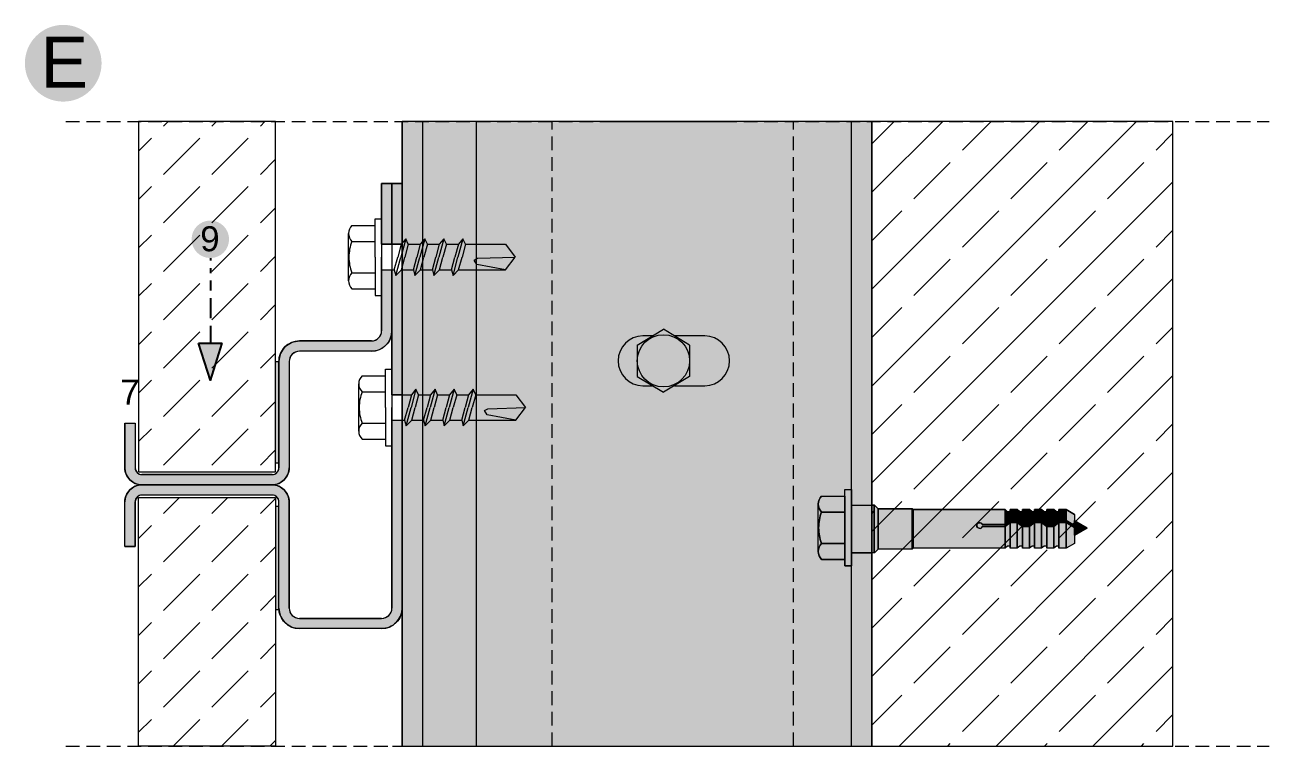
# Model space of a CAD drawing. Extents: x -106823 to -42801, y 48734 to 74234.
# Drawn here: x -47649 to -45832, y 68603 to 69656 of the extents above; entities that cross this region are included whole.
import ezdxf

# ---------------------------------------------------------------- set-up
doc = ezdxf.new("R2010")
doc.units = 0
doc.header["$MEASUREMENT"] = 0
doc.linetypes.add('Hidden Line', pattern=[30, 20, -10])
for name, color, linetype, lineweight, true_color in [('2D - Ogólne_Pen_No__2', 7, 'Continuous', 15, 0x7f7f7f), ('2D - Ogólne_Pen_No__5', 7, 'Continuous', 25, 0x40a5ff), ('2D - Ogólne_Pen_No__82', 7, 'Continuous', 20, 0xaaaaaa), ('2D Drafting - General_Pen_No__102', 7, 'Continuous', 13, 0xcccccc), ('2D Drafting - General_Pen_No__141', 7, 'Continuous', 0, 0xe8e8e8), ('2D Drafting - General_Pen_No__2', 7, 'Continuous', 15, 0x7f7f7f), ('2D Drafting - General_Pen_No__5', 7, 'Continuous', 25, 0x40a5ff), ('2D Drafting - General_Pen_No__81', 7, 'Continuous', 20, 0x6a6a6a)]:
    doc.layers.add(name, color=color, linetype=linetype, lineweight=lineweight, true_color=true_color)
for name, color, linetype, lineweight in [('2D Drafting - General_Pen_No__1', 7, 'Continuous', 13), ('2D Drafting - General_Pen_No__121', 255, 'Continuous', 0), ('Opisy - Tekst_Pen_No__121', 255, 'Continuous', 0)]:
    doc.layers.add(name, color=color, linetype=linetype, lineweight=lineweight)
doc.styles.add('GENERATED_STYLE_4', font='arial.ttf')
pattern_1 = [(45, (0, 0), (-70.71068, 70.71068), [75, -25]), (45, (7e-15, 70.71), (-70.71068, 70.71068), [75, -25])]

msp = doc.modelspace()

# ---------------------------------------------------------------- hatches: boundary and pattern name
at = {"layer": '2D - Ogólne_Pen_No__5', "linetype": 'Continuous'}
for points in [[(-47649.29, 69600.34, 1), (-47537.28, 69600.34, 1)], [(-47405.81, 69343.32, 1), (-47351.05, 69343.32, 1)]]:
    msp.add_hatch(color=256, dxfattribs=at).paths.add_polyline_path(points, flags=0)
at = {"layer": '2D Drafting - General_Pen_No__102', "linetype": 'Continuous'}
for points in [[(-47128.26, 69336.01), (-47128.26, 69424.86), (-47113.26, 69424.86), (-47113.26, 69336.01)], [(-47113.26, 69336.01), (-47113.26, 69424.86), (-47098.26, 69424.86), (-47098.26, 69337.85), (-47099.74, 69336.01)], [(-47113.26, 69336.01), (-47113.26, 69424.86), (-47098.26, 69424.86), (-47098.26, 69337.85), (-47099.74, 69336.01)], [(-47478.26, 68984.86, -0.4142136), (-47503.26, 69009.86), (-47503.26, 69074.86), (-47488.26, 69074.86), (-47488.26, 69066.82), (-47488.26, 69016.4), (-47488.26, 69009.86, 0.4142136), (-47478.26, 68999.86), (-47288.26, 68999.86, 0.4142136), (-47278.26, 69009.86), (-47278.26, 69164.86, -0.4142136), (-47248.26, 69194.86), (-47143.26, 69194.86, 0.4142136), (-47128.26, 69209.86), (-47128.26, 69261.45), (-47128.26, 69298.73), (-47113.26, 69298.73), (-47113.26, 69209.86, -0.4142136), (-47143.26, 69179.86), (-47248.26, 69179.86, 0.4142136), (-47263.26, 69164.86), (-47263.26, 69009.86, -0.4142136), (-47288.26, 68984.86)], [(-47098.26, 69116.38), (-47113.26, 69116.38), (-47113.26, 69153.66), (-47113.26, 69298.73), (-47109.72, 69298.73), (-47107.53, 69290.53), (-47099.33, 69298.73), (-47098.26, 69298.73)], [(-47478.26, 68984.86), (-47288.26, 68984.86, -0.4142136), (-47263.26, 68959.86), (-47263.26, 68804.86, 0.4142136), (-47248.26, 68789.86), (-47128.26, 68789.86, 0.4142136), (-47113.26, 68804.86), (-47113.26, 69079.1), (-47098.26, 69079.1), (-47098.26, 68804.86, -0.4142136), (-47128.26, 68774.86), (-47248.26, 68774.86, -0.4142136), (-47278.26, 68804.86), (-47278.26, 68959.86, 0.4142136), (-47288.26, 68969.86), (-47478.26, 68969.86, 0.4142136), (-47488.26, 68959.86), (-47488.26, 68953.32), (-47488.26, 68902.91), (-47488.26, 68894.86), (-47503.26, 68894.86), (-47503.26, 68959.86, -0.4142136)]]:
    msp.add_hatch(color=256, dxfattribs=at).paths.add_polyline_path(points, flags=0)
at = {"layer": '2D Drafting - General_Pen_No__121', "linetype": 'Continuous'}
for points in [[(-46451.53, 68945.17), (-46485.7, 68945.17, -0.4195601), (-46485.7, 68968.47), (-46451.53, 68968.47)], [(-46451.53, 68945.17), (-46485.7, 68945.17, -0.4195601), (-46485.7, 68968.47), (-46451.53, 68968.47)], [(-46442.21, 68922.25), (-46442.21, 68866.34), (-46451.53, 68866.34), (-46451.53, 68922.25), (-46451.53, 68978.17), (-46442.21, 68978.17)], [(-46442.21, 68922.25), (-46442.21, 68866.34), (-46451.53, 68866.34), (-46451.53, 68922.25), (-46451.53, 68978.17), (-46442.21, 68978.17)], [(-46489.97, 68922.25, 0.092424), (-46485.7, 68899.34, 0.201281), (-46490.59, 68887.69), (-46490.59, 68956.82, 0.201281), (-46485.7, 68945.17, 0.092424)], [(-46489.97, 68922.25, 0.092424), (-46485.7, 68899.34, 0.201281), (-46490.59, 68887.69), (-46490.59, 68956.82, 0.201281), (-46485.7, 68945.17, 0.092424)], [(-46412.21, 68885.58), (-46442.21, 68885.58), (-46442.21, 68922.25), (-46442.21, 68955.25), (-46412.21, 68955.25), (-46412.21, 68918.38)], [(-46442.21, 68885.58), (-46442.21, 68922.25), (-46442.21, 68955.25), (-46412.21, 68955.25), (-46412.21, 68919.33), (-46412.21, 68885.58)], [(-46412.21, 68885.58), (-46442.21, 68885.58), (-46442.21, 68922.25), (-46442.21, 68955.25), (-46412.21, 68955.25), (-46412.21, 68918.38)], [(-46442.21, 68885.58), (-46442.21, 68922.25), (-46442.21, 68955.25), (-46412.21, 68955.25), (-46412.21, 68919.33), (-46412.21, 68885.58)], [(-46412.21, 68885.67), (-46412.21, 68918.38), (-46412.21, 68955.25), (-46408.69, 68955.25), (-46408.69, 68885.67)], [(-46412.21, 68885.67), (-46412.21, 68918.38), (-46412.21, 68942.73), (-46408.69, 68947.1), (-46408.69, 68885.67)], [(-46408.69, 68885.67), (-46408.69, 68955.25), (-46408.52, 68955.25), (-46403.11, 68949.84), (-46403.11, 68891.09), (-46408.52, 68885.67)], [(-46408.69, 68885.67), (-46408.69, 68955.25), (-46408.52, 68955.25), (-46403.11, 68949.84), (-46403.11, 68891.09), (-46408.52, 68885.67)], [(-46403.11, 68890.99), (-46403.11, 68949.84), (-46353.36, 68949.84), (-46353.36, 68890.99)], [(-46403.11, 68890.99), (-46403.11, 68949.84), (-46353.36, 68949.84), (-46353.36, 68890.99)], [(-46353.36, 68890.99), (-46353.36, 68949.84), (-46352.12, 68948.59), (-46352.12, 68892.24)], [(-46353.36, 68890.99), (-46353.36, 68949.84), (-46352.12, 68948.59), (-46352.12, 68892.24)], [(-46352.12, 68892.24), (-46352.12, 68948.59), (-46217.7, 68948.59), (-46217.7, 68926.93), (-46251.01, 68926.93, 5.4750432), (-46251.01, 68923.97), (-46217.7, 68923.97), (-46217.7, 68892.24)], [(-46352.12, 68892.24), (-46352.12, 68948.59), (-46217.7, 68948.59), (-46217.7, 68926.93), (-46251.01, 68926.93, 5.4750432), (-46251.01, 68923.97), (-46217.7, 68923.97), (-46217.7, 68892.24)], [(-46210.26, 68945.63), (-46210.26, 68932.68), (-46217.7, 68926.93), (-46217.7, 68948.59), (-46213.96, 68945.63)], [(-46210.26, 68945.63), (-46210.26, 68932.68), (-46217.7, 68926.93), (-46217.7, 68948.59), (-46213.96, 68945.63)], [(-46199.9, 68948.59), (-46199.9, 68932.68), (-46210.26, 68932.68), (-46210.26, 68948.59)], [(-46199.9, 68948.59), (-46199.9, 68932.68), (-46210.26, 68932.68), (-46210.26, 68948.59)], [(-46192.46, 68945.63), (-46192.46, 68926.93), (-46199.9, 68932.68), (-46199.9, 68948.59), (-46196.16, 68945.63)], [(-46192.46, 68945.63), (-46192.46, 68926.93), (-46199.9, 68932.68), (-46199.9, 68948.59), (-46196.16, 68945.63)], [(-46182.11, 68948.59), (-46182.11, 68926.93), (-46192.46, 68926.93), (-46192.46, 68948.59)], [(-46182.11, 68948.59), (-46182.11, 68926.93), (-46192.46, 68926.93), (-46192.46, 68948.59)], [(-46182.11, 68926.93), (-46182.11, 68948.59), (-46178.36, 68945.63), (-46174.66, 68945.63), (-46174.66, 68932.68)], [(-46182.11, 68926.93), (-46182.11, 68948.59), (-46178.36, 68945.63), (-46174.66, 68945.63), (-46174.66, 68932.68)], [(-46164.31, 68948.59), (-46164.31, 68932.68), (-46174.66, 68932.68), (-46174.66, 68948.59)], [(-46164.31, 68948.59), (-46164.31, 68932.68), (-46174.66, 68932.68), (-46174.66, 68948.59)], [(-46156.87, 68945.63), (-46156.87, 68926.93), (-46164.31, 68932.68), (-46164.31, 68948.59), (-46160.57, 68945.63)], [(-46156.87, 68945.63), (-46156.87, 68926.93), (-46164.31, 68932.68), (-46164.31, 68948.59), (-46160.57, 68945.63)], [(-46146.51, 68948.59), (-46146.51, 68926.93), (-46156.87, 68926.93), (-46156.87, 68948.59)], [(-46146.51, 68948.59), (-46146.51, 68926.93), (-46156.87, 68926.93), (-46156.87, 68948.59)], [(-46139.07, 68945.63), (-46139.07, 68932.68), (-46146.51, 68926.93), (-46146.51, 68948.59), (-46142.77, 68945.63)], [(-46139.07, 68945.63), (-46139.07, 68932.68), (-46146.51, 68926.93), (-46146.51, 68948.59), (-46142.77, 68945.63)], [(-46139.07, 68932.68), (-46139.07, 68948.59), (-46128.72, 68948.59), (-46128.72, 68932.68)], [(-46139.07, 68932.68), (-46139.07, 68948.59), (-46128.72, 68948.59), (-46128.72, 68932.68)], [(-46116.33, 68925.53), (-46128.72, 68932.68), (-46128.72, 68948.59), (-46116.33, 68941.44)], [(-46116.33, 68925.53), (-46128.72, 68932.68), (-46128.72, 68948.59), (-46116.33, 68941.44)], [(-46451.53, 68899.34), (-46485.7, 68899.34, -0.092424), (-46489.97, 68922.25, -0.092424), (-46485.7, 68945.17), (-46451.53, 68945.17), (-46451.53, 68922.25)], [(-46451.53, 68899.34), (-46485.7, 68899.34, -0.092424), (-46489.97, 68922.25, -0.092424), (-46485.7, 68945.17), (-46451.53, 68945.17), (-46451.53, 68922.25)], [(-46217.7, 68923.97), (-46251.01, 68923.97, -5.4750432), (-46251.01, 68926.93), (-46217.7, 68926.93)], [(-46217.7, 68923.97), (-46251.01, 68923.97, -5.4750432), (-46251.01, 68926.93), (-46217.7, 68926.93)], [(-46217.7, 68926.93), (-46210.26, 68932.68), (-46210.26, 68929.72), (-46217.7, 68923.97)], [(-46217.7, 68926.93), (-46210.26, 68932.68), (-46210.26, 68929.72), (-46217.7, 68923.97)], [(-46210.26, 68895.19), (-46213.96, 68895.19), (-46217.7, 68892.24), (-46217.7, 68923.97), (-46210.26, 68929.72)], [(-46210.26, 68895.19), (-46213.96, 68895.19), (-46217.7, 68892.24), (-46217.7, 68923.97), (-46210.26, 68929.72)], [(-46210.26, 68932.68), (-46199.9, 68932.68), (-46199.9, 68929.72), (-46210.26, 68929.72)], [(-46210.26, 68932.68), (-46199.9, 68932.68), (-46199.9, 68929.72), (-46210.26, 68929.72)], [(-46210.26, 68892.24), (-46210.26, 68929.72), (-46199.9, 68929.72), (-46199.9, 68892.24)], [(-46210.26, 68892.24), (-46210.26, 68929.72), (-46199.9, 68929.72), (-46199.9, 68892.24)], [(-46192.46, 68923.97), (-46199.9, 68929.72), (-46199.9, 68932.68), (-46192.46, 68926.93)], [(-46192.46, 68923.97), (-46199.9, 68929.72), (-46199.9, 68932.68), (-46192.46, 68926.93)], [(-46192.46, 68895.19), (-46196.16, 68895.19), (-46199.9, 68892.24), (-46199.9, 68929.72), (-46192.46, 68923.97)], [(-46192.46, 68895.19), (-46196.16, 68895.19), (-46199.9, 68892.24), (-46199.9, 68929.72), (-46192.46, 68923.97)], [(-46174.66, 68929.72), (-46182.11, 68923.97), (-46182.11, 68926.93), (-46174.66, 68932.68)], [(-46174.66, 68929.72), (-46182.11, 68923.97), (-46182.11, 68926.93), (-46174.66, 68932.68)], [(-46174.66, 68895.19), (-46178.36, 68895.19), (-46182.11, 68892.24), (-46182.11, 68923.97), (-46174.66, 68929.72)], [(-46174.66, 68895.19), (-46178.36, 68895.19), (-46182.11, 68892.24), (-46182.11, 68923.97), (-46174.66, 68929.72)], [(-46164.31, 68929.72), (-46174.66, 68929.72), (-46174.66, 68932.68), (-46164.31, 68932.68)], [(-46164.31, 68929.72), (-46174.66, 68929.72), (-46174.66, 68932.68), (-46164.31, 68932.68)], [(-46164.31, 68892.24), (-46174.66, 68892.24), (-46174.66, 68929.72), (-46164.31, 68929.72)], [(-46164.31, 68892.24), (-46174.66, 68892.24), (-46174.66, 68929.72), (-46164.31, 68929.72)], [(-46156.87, 68923.97), (-46164.31, 68929.72), (-46164.31, 68932.68), (-46156.87, 68926.93)], [(-46156.87, 68923.97), (-46164.31, 68929.72), (-46164.31, 68932.68), (-46156.87, 68926.93)], [(-46156.87, 68895.19), (-46160.57, 68895.19), (-46164.31, 68892.24), (-46164.31, 68929.72), (-46156.87, 68923.97)], [(-46156.87, 68895.19), (-46160.57, 68895.19), (-46164.31, 68892.24), (-46164.31, 68929.72), (-46156.87, 68923.97)], [(-46146.51, 68926.93), (-46139.07, 68932.68), (-46139.07, 68929.72), (-46146.51, 68923.97)], [(-46146.51, 68926.93), (-46139.07, 68932.68), (-46139.07, 68929.72), (-46146.51, 68923.97)], [(-46139.07, 68895.19), (-46142.77, 68895.19), (-46146.51, 68892.24), (-46146.51, 68923.97), (-46139.07, 68929.72)], [(-46139.07, 68895.19), (-46142.77, 68895.19), (-46146.51, 68892.24), (-46146.51, 68923.97), (-46139.07, 68929.72)], [(-46139.07, 68932.68), (-46128.72, 68932.68), (-46128.72, 68929.72), (-46139.07, 68929.72)], [(-46139.07, 68932.68), (-46128.72, 68932.68), (-46128.72, 68929.72), (-46139.07, 68929.72)], [(-46139.07, 68892.24), (-46139.07, 68929.72), (-46128.72, 68929.72), (-46128.72, 68892.24)], [(-46139.07, 68892.24), (-46139.07, 68929.72), (-46128.72, 68929.72), (-46128.72, 68892.24)], [(-46116.33, 68922.57), (-46128.72, 68929.72), (-46128.72, 68932.68), (-46116.33, 68925.53)], [(-46116.33, 68922.57), (-46128.72, 68929.72), (-46128.72, 68932.68), (-46116.33, 68925.53)], [(-46116.33, 68899.38), (-46128.72, 68892.24), (-46128.72, 68929.72), (-46116.33, 68922.57)], [(-46116.33, 68899.38), (-46128.72, 68892.24), (-46128.72, 68929.72), (-46116.33, 68922.57)], [(-46097.61, 68922.16), (-46116.33, 68911.34), (-46116.33, 68932.97)], [(-46097.61, 68922.16), (-46116.33, 68911.34), (-46116.33, 68932.97)], [(-46192.46, 68926.93), (-46182.11, 68926.93), (-46182.11, 68923.97), (-46192.46, 68923.97)], [(-46192.46, 68926.93), (-46182.11, 68926.93), (-46182.11, 68923.97), (-46192.46, 68923.97)], [(-46192.46, 68892.24), (-46192.46, 68923.97), (-46182.11, 68923.97), (-46182.11, 68892.24)], [(-46192.46, 68892.24), (-46192.46, 68923.97), (-46182.11, 68923.97), (-46182.11, 68892.24)], [(-46156.87, 68926.93), (-46146.51, 68926.93), (-46146.51, 68923.97), (-46156.87, 68923.97)], [(-46156.87, 68926.93), (-46146.51, 68926.93), (-46146.51, 68923.97), (-46156.87, 68923.97)], [(-46146.51, 68892.24), (-46156.87, 68892.24), (-46156.87, 68923.97), (-46146.51, 68923.97)], [(-46146.51, 68892.24), (-46156.87, 68892.24), (-46156.87, 68923.97), (-46146.51, 68923.97)], [(-46451.53, 68876.04), (-46485.7, 68876.04, -0.4195601), (-46485.7, 68899.34), (-46451.53, 68899.34)], [(-46451.53, 68876.04), (-46485.7, 68876.04, -0.4195601), (-46485.7, 68899.34), (-46451.53, 68899.34)]]:
    msp.add_hatch(color=256, dxfattribs=at).paths.add_polyline_path(points, flags=0)
at = {"layer": '2D Drafting - General_Pen_No__141', "linetype": 'Continuous'}
msp.add_hatch(color=256, dxfattribs=at).paths.add_polyline_path([(-47098.26, 68603.38), (-46412.21, 68603.38), (-46412.21, 69515.29), (-47098.26, 69515.29)], flags=0)
at = {"layer": '2D Drafting - General_Pen_No__5', "linetype": 'Continuous'}
msp.add_hatch(color=256, dxfattribs=at).paths.add_polyline_path([(-47361.15, 69191.44), (-47395.71, 69191.44), (-47378.43, 69137.34)], flags=0)
at = {"layer": '2D Drafting - General_Pen_No__81', "linetype": 'Continuous'}
h = msp.add_hatch(dxfattribs=at)
h.set_pattern_fill('Beton', color=256, style=0, pattern_type=2)
h.set_pattern_definition(pattern_1)
h.paths.add_polyline_path([(-47483.26, 69003.59), (-47283.26, 69003.59), (-47283.26, 69515.29), (-47483.26, 69515.29)], flags=0)
h = msp.add_hatch(dxfattribs=at)
h.set_pattern_fill('Solid___Dashed', color=256, style=0, pattern_type=2)
h.set_pattern_definition([(45, (0, 0), (-70.71068, 70.71068), []), (45, (-35.36, 35.36), (-70.71068, 70.71068), [75, -25])])
h.paths.add_polyline_path([(-46412.21, 69515.29), (-46412.21, 68603.38), (-45972.46, 68603.38), (-45972.46, 69180.09), (-45972.46, 69515.29)], flags=0)
for points in [[(-47283.17, 69164.86), (-47278.26, 69164.86), (-47278.26, 69016.4), (-47283.17, 69016.4)], [(-47283.17, 68802.69), (-47278.26, 68802.69), (-47278.26, 68953.32), (-47283.17, 68953.32)]]:
    msp.add_hatch(color=256, dxfattribs=at).paths.add_polyline_path(points, flags=0)
h = msp.add_hatch(dxfattribs=at)
h.set_pattern_fill('Beton', color=256, style=0, pattern_type=2)
h.set_pattern_definition(pattern_1)
h.paths.add_polyline_path([(-47483.26, 68966.13), (-47283.26, 68966.13), (-47283.26, 68603.38), (-47483.26, 68603.38)], flags=0)

# ---------------------------------------------------------------- linework, layer by layer
at = {"layer": '2D - Ogólne_Pen_No__2', "linetype": 'Continuous'}
for p, q in [((-46408.52, 68955.25), (-46412.21, 68955.25)), ((-46408.52, 68955.25), (-46412.21, 68955.25)), ((-46403.11, 68949.84), (-46408.52, 68955.25)), ((-46403.11, 68949.84), (-46408.52, 68955.25)), ((-46353.36, 68949.84), (-46403.11, 68949.84)), ((-46403.11, 68949.84), (-46403.11, 68890.99)), ((-46353.36, 68949.84), (-46403.11, 68949.84)), ((-46403.11, 68949.84), (-46403.11, 68890.99)), ((-46352.12, 68948.59), (-46353.36, 68949.84)), ((-46353.36, 68949.84), (-46353.36, 68890.99)), ((-46352.12, 68948.59), (-46353.36, 68949.84)), ((-46353.36, 68949.84), (-46353.36, 68890.99)), ((-46217.7, 68948.59), (-46352.12, 68948.59)), ((-46352.12, 68892.24), (-46352.12, 68948.59)), ((-46217.7, 68948.59), (-46352.12, 68948.59)), ((-46352.12, 68892.24), (-46352.12, 68948.59)), ((-46213.96, 68945.63), (-46217.7, 68948.59)), ((-46217.7, 68948.59), (-46217.7, 68892.24)), ((-46213.96, 68945.63), (-46217.7, 68948.59)), ((-46217.7, 68948.59), (-46217.7, 68892.24)), ((-46210.26, 68945.63), (-46213.96, 68945.63)), ((-46210.26, 68945.63), (-46213.96, 68945.63)), ((-46210.26, 68948.59), (-46210.26, 68945.63)), ((-46199.9, 68948.59), (-46210.26, 68948.59)), ((-46210.26, 68948.59), (-46210.26, 68892.24)), ((-46210.26, 68948.59), (-46210.26, 68945.63)), ((-46199.9, 68948.59), (-46210.26, 68948.59)), ((-46210.26, 68948.59), (-46210.26, 68892.24)), ((-46196.16, 68945.63), (-46199.9, 68948.59)), ((-46199.9, 68948.59), (-46199.9, 68892.24)), ((-46196.16, 68945.63), (-46199.9, 68948.59)), ((-46199.9, 68948.59), (-46199.9, 68892.24)), ((-46192.46, 68945.63), (-46196.16, 68945.63)), ((-46192.46, 68945.63), (-46196.16, 68945.63)), ((-46192.46, 68948.59), (-46192.46, 68945.63)), ((-46182.11, 68948.59), (-46192.46, 68948.59)), ((-46192.46, 68948.59), (-46192.46, 68892.24)), ((-46192.46, 68948.59), (-46192.46, 68945.63)), ((-46182.11, 68948.59), (-46192.46, 68948.59)), ((-46192.46, 68948.59), (-46192.46, 68892.24)), ((-46178.36, 68945.63), (-46182.11, 68948.59)), ((-46182.11, 68948.59), (-46182.11, 68892.24)), ((-46178.36, 68945.63), (-46182.11, 68948.59)), ((-46182.11, 68948.59), (-46182.11, 68892.24)), ((-46174.66, 68945.63), (-46178.36, 68945.63)), ((-46174.66, 68945.63), (-46178.36, 68945.63)), ((-46174.66, 68948.59), (-46174.66, 68945.63)), ((-46164.31, 68948.59), (-46174.66, 68948.59)), ((-46174.66, 68948.59), (-46174.66, 68892.24)), ((-46174.66, 68948.59), (-46174.66, 68945.63)), ((-46164.31, 68948.59), (-46174.66, 68948.59)), ((-46174.66, 68948.59), (-46174.66, 68892.24)), ((-46160.57, 68945.63), (-46164.31, 68948.59)), ((-46164.31, 68948.59), (-46164.31, 68892.24)), ((-46160.57, 68945.63), (-46164.31, 68948.59)), ((-46164.31, 68948.59), (-46164.31, 68892.24)), ((-46156.87, 68945.63), (-46160.57, 68945.63)), ((-46156.87, 68945.63), (-46160.57, 68945.63)), ((-46156.87, 68948.59), (-46156.87, 68945.63)), ((-46146.51, 68948.59), (-46156.87, 68948.59)), ((-46156.87, 68948.59), (-46156.87, 68892.24)), ((-46156.87, 68948.59), (-46156.87, 68945.63)), ((-46146.51, 68948.59), (-46156.87, 68948.59)), ((-46156.87, 68948.59), (-46156.87, 68892.24)), ((-46142.77, 68945.63), (-46146.51, 68948.59)), ((-46146.51, 68948.59), (-46146.51, 68892.24)), ((-46142.77, 68945.63), (-46146.51, 68948.59)), ((-46146.51, 68948.59), (-46146.51, 68892.24)), ((-46139.07, 68945.63), (-46142.77, 68945.63)), ((-46139.07, 68945.63), (-46142.77, 68945.63)), ((-46139.07, 68948.59), (-46139.07, 68892.24)), ((-46128.72, 68948.59), (-46139.07, 68948.59)), ((-46139.07, 68948.59), (-46139.07, 68892.24)), ((-46128.72, 68948.59), (-46139.07, 68948.59)), ((-46116.33, 68941.44), (-46128.72, 68948.59)), ((-46128.72, 68948.59), (-46128.72, 68892.24)), ((-46116.33, 68941.44), (-46128.72, 68948.59)), ((-46128.72, 68948.59), (-46128.72, 68892.24)), ((-46210.26, 68932.68), (-46217.7, 68926.93)), ((-46210.26, 68932.68), (-46217.7, 68926.93)), ((-46210.26, 68929.72), (-46217.7, 68923.97)), ((-46210.26, 68929.72), (-46217.7, 68923.97)), ((-46199.9, 68932.68), (-46210.26, 68932.68)), ((-46199.9, 68932.68), (-46210.26, 68932.68)), ((-46199.9, 68929.72), (-46210.26, 68929.72)), ((-46199.9, 68929.72), (-46210.26, 68929.72)), ((-46192.46, 68926.93), (-46199.9, 68932.68)), ((-46192.46, 68926.93), (-46199.9, 68932.68)), ((-46192.46, 68923.97), (-46199.9, 68929.72)), ((-46192.46, 68923.97), (-46199.9, 68929.72)), ((-46174.66, 68932.68), (-46182.11, 68926.93)), ((-46174.66, 68932.68), (-46182.11, 68926.93)), ((-46174.66, 68929.72), (-46182.11, 68923.97)), ((-46174.66, 68929.72), (-46182.11, 68923.97)), ((-46164.31, 68932.68), (-46174.66, 68932.68)), ((-46164.31, 68932.68), (-46174.66, 68932.68)), ((-46164.31, 68929.72), (-46174.66, 68929.72)), ((-46164.31, 68929.72), (-46174.66, 68929.72)), ((-46156.87, 68926.93), (-46164.31, 68932.68)), ((-46156.87, 68926.93), (-46164.31, 68932.68)), ((-46156.87, 68923.97), (-46164.31, 68929.72)), ((-46156.87, 68923.97), (-46164.31, 68929.72)), ((-46139.07, 68932.68), (-46146.51, 68926.93)), ((-46139.07, 68932.68), (-46146.51, 68926.93)), ((-46139.07, 68929.72), (-46146.51, 68923.97)), ((-46139.07, 68929.72), (-46146.51, 68923.97)), ((-46128.72, 68932.68), (-46139.07, 68932.68)), ((-46128.72, 68932.68), (-46139.07, 68932.68)), ((-46128.72, 68929.72), (-46139.07, 68929.72)), ((-46128.72, 68929.72), (-46139.07, 68929.72)), ((-46116.33, 68925.53), (-46128.72, 68932.68)), ((-46116.33, 68925.53), (-46128.72, 68932.68)), ((-46116.33, 68922.57), (-46128.72, 68929.72)), ((-46116.33, 68922.57), (-46128.72, 68929.72)), ((-46116.33, 68941.44), (-46116.33, 68899.38)), ((-46116.33, 68941.44), (-46116.33, 68899.38)), ((-46116.33, 68932.97), (-46097.61, 68922.16)), ((-46116.33, 68932.97), (-46097.61, 68922.16)), ((-46412.21, 68885.67), (-46412.21, 68919.43)), ((-46412.21, 68885.67), (-46412.21, 68919.43)), ((-46217.7, 68926.93), (-46251.01, 68926.93)), ((-46217.7, 68926.93), (-46251.01, 68926.93)), ((-46217.7, 68923.97), (-46251.01, 68923.97)), ((-46217.7, 68923.97), (-46251.01, 68923.97)), ((-46182.11, 68926.93), (-46192.46, 68926.93)), ((-46182.11, 68926.93), (-46192.46, 68926.93)), ((-46182.11, 68923.97), (-46192.46, 68923.97)), ((-46182.11, 68923.97), (-46192.46, 68923.97)), ((-46146.51, 68926.93), (-46156.87, 68926.93)), ((-46146.51, 68926.93), (-46156.87, 68926.93)), ((-46146.51, 68923.97), (-46156.87, 68923.97)), ((-46146.51, 68923.97), (-46156.87, 68923.97)), ((-46116.33, 68911.34), (-46097.61, 68922.16)), ((-46116.33, 68911.34), (-46097.61, 68922.16)), ((-46403.11, 68891.09), (-46408.52, 68885.67)), ((-46403.11, 68891.09), (-46408.52, 68885.67)), ((-46403.11, 68890.99), (-46408.52, 68885.58)), ((-46403.11, 68890.99), (-46408.52, 68885.58)), ((-46353.36, 68890.99), (-46403.11, 68890.99)), ((-46353.36, 68890.99), (-46403.11, 68890.99)), ((-46352.12, 68892.24), (-46353.36, 68890.99)), ((-46352.12, 68892.24), (-46353.36, 68890.99)), ((-46217.7, 68892.24), (-46352.12, 68892.24)), ((-46217.7, 68892.24), (-46352.12, 68892.24)), ((-46213.96, 68895.19), (-46217.7, 68892.24)), ((-46213.96, 68895.19), (-46217.7, 68892.24)), ((-46210.26, 68895.19), (-46213.96, 68895.19)), ((-46210.26, 68895.19), (-46213.96, 68895.19)), ((-46210.26, 68892.24), (-46210.26, 68895.19)), ((-46210.26, 68892.24), (-46210.26, 68895.19)), ((-46199.9, 68892.24), (-46210.26, 68892.24)), ((-46199.9, 68892.24), (-46210.26, 68892.24)), ((-46196.16, 68895.19), (-46199.9, 68892.24)), ((-46196.16, 68895.19), (-46199.9, 68892.24)), ((-46192.46, 68895.19), (-46196.16, 68895.19)), ((-46192.46, 68895.19), (-46196.16, 68895.19)), ((-46192.46, 68892.24), (-46192.46, 68895.19)), ((-46192.46, 68892.24), (-46192.46, 68895.19)), ((-46182.11, 68892.24), (-46192.46, 68892.24)), ((-46182.11, 68892.24), (-46192.46, 68892.24)), ((-46178.36, 68895.19), (-46182.11, 68892.24)), ((-46178.36, 68895.19), (-46182.11, 68892.24)), ((-46174.66, 68895.19), (-46178.36, 68895.19)), ((-46174.66, 68895.19), (-46178.36, 68895.19)), ((-46174.66, 68892.24), (-46174.66, 68895.19)), ((-46174.66, 68892.24), (-46174.66, 68895.19)), ((-46164.31, 68892.24), (-46174.66, 68892.24)), ((-46164.31, 68892.24), (-46174.66, 68892.24)), ((-46160.57, 68895.19), (-46164.31, 68892.24)), ((-46160.57, 68895.19), (-46164.31, 68892.24)), ((-46156.87, 68895.19), (-46160.57, 68895.19)), ((-46156.87, 68895.19), (-46160.57, 68895.19)), ((-46156.87, 68892.24), (-46156.87, 68895.19)), ((-46156.87, 68892.24), (-46156.87, 68895.19)), ((-46146.51, 68892.24), (-46156.87, 68892.24)), ((-46146.51, 68892.24), (-46156.87, 68892.24)), ((-46142.77, 68895.19), (-46146.51, 68892.24)), ((-46142.77, 68895.19), (-46146.51, 68892.24)), ((-46139.07, 68895.19), (-46142.77, 68895.19)), ((-46139.07, 68895.19), (-46142.77, 68895.19)), ((-46128.72, 68892.24), (-46139.07, 68892.24)), ((-46128.72, 68892.24), (-46139.07, 68892.24)), ((-46116.33, 68899.38), (-46128.72, 68892.24)), ((-46116.33, 68899.38), (-46128.72, 68892.24)), ((-46408.52, 68885.67), (-46412.21, 68885.67)), ((-46408.52, 68885.67), (-46412.21, 68885.67)), ((-46408.52, 68885.58), (-46412.21, 68885.58)), ((-46408.52, 68885.58), (-46412.21, 68885.58))]:
    msp.add_line(p, q, dxfattribs=at)
at = {"layer": '2D - Ogólne_Pen_No__5', "linetype": 'Continuous'}
for p, q in [((-47378.43, 69315.94), (-47378.43, 69312.28)), ((-47378.43, 69301.3), (-47378.43, 69293.98)), ((-47378.43, 69283), (-47378.43, 69268.36)), ((-47378.43, 69257.38), (-47378.43, 69228.1)), ((-47378.43, 69217.13), (-47378.43, 69191.44)), ((-47395.71, 69191.44), (-47361.15, 69191.44)), ((-47378.43, 69137.34), (-47395.71, 69191.44)), ((-47378.43, 69137.34), (-47361.15, 69191.44))]:
    msp.add_line(p, q, dxfattribs=at)
at = {"layer": '2D - Ogólne_Pen_No__82', "linetype": 'Continuous'}
msp.add_arc((-46254.92, 68925.45), 4.18, 20.70161, 339.29839, dxfattribs=at)
msp.add_arc((-46254.92, 68925.45), 4.18, 20.70161, 339.29839, dxfattribs=at)
at = {"layer": '2D Drafting - General_Pen_No__1', "linetype": 'Continuous', "flags": 128}
msp.add_lwpolyline([(-47361.15, 69191.44), (-47395.71, 69191.44), (-47378.43, 69137.34)], close=True, dxfattribs=at)
at = {"layer": '2D Drafting - General_Pen_No__2', "linetype": 'Hidden Line'}
for p, q in [((-47589.41, 69515.29), (-45832.07, 69515.29)), ((-46879.2, 68603.38), (-46879.2, 69515.29)), ((-46526.48, 68603.38), (-46526.48, 69515.29)), ((-47589.41, 68603.38), (-45832.07, 68603.38))]:
    msp.add_line(p, q, dxfattribs=at)
at = {"layer": '2D Drafting - General_Pen_No__2', "linetype": 'Continuous'}
for p, q in [((-47098.26, 68603.38), (-47098.26, 69515.29)), ((-47068.26, 68603.38), (-47068.26, 69515.29)), ((-46989.93, 68603.38), (-46989.93, 69515.29)), ((-46795.24, 69515.29), (-46612.21, 69515.29)), ((-46442.21, 68603.38), (-46442.21, 69515.29)), ((-46412.21, 68603.38), (-46412.21, 69515.29)), ((-45972.46, 68603.38), (-45972.46, 69515.29)), ((-47128.26, 69424.86), (-47128.26, 69209.86)), ((-47113.26, 69424.86), (-47128.26, 69424.86)), ((-47113.26, 69424.86), (-47113.26, 68804.86)), ((-47098.26, 69424.86), (-47113.26, 69424.86)), ((-47113.26, 69424.86), (-47113.26, 69209.86)), ((-47098.26, 69424.86), (-47098.26, 68804.86)), ((-47171.75, 69363.57), (-47137.58, 69363.57)), ((-47137.58, 69317.36), (-47137.58, 69373.28)), ((-47137.58, 69373.28), (-47128.26, 69373.28)), ((-47128.26, 69373.28), (-47128.26, 69317.36)), ((-47176.64, 69282.8), (-47176.64, 69351.92)), ((-47171.75, 69340.27), (-47137.58, 69340.27)), ((-47128.26, 69336), (-47099.74, 69336)), ((-47099.74, 69336), (-47104.73, 69317.36)), ((-47093.14, 69344.2), (-47100.34, 69317.36)), ((-47093.14, 69344.2), (-47099.74, 69336)), ((-47089.34, 69336), (-47094.33, 69317.36)), ((-47089.34, 69336), (-47093.14, 69344.2)), ((-47089.34, 69336), (-47071.89, 69336)), ((-47071.89, 69336), (-47076.89, 69317.36)), ((-47065.3, 69344.2), (-47072.49, 69317.36)), ((-47065.3, 69344.2), (-47071.89, 69336)), ((-47061.5, 69336), (-47066.49, 69317.36)), ((-47061.5, 69336), (-47065.3, 69344.2)), ((-47061.5, 69336), (-47044.05, 69336)), ((-47044.05, 69336), (-47049.05, 69317.36)), ((-47037.46, 69344.2), (-47044.65, 69317.36)), ((-47037.46, 69344.2), (-47044.05, 69336)), ((-47033.66, 69336), (-47038.65, 69317.36)), ((-47033.66, 69336), (-47037.46, 69344.2)), ((-47033.66, 69336), (-47016.21, 69336)), ((-47016.21, 69336), (-47021.21, 69317.36)), ((-47009.62, 69344.2), (-47016.81, 69317.36)), ((-47009.62, 69344.2), (-47016.21, 69336)), ((-47005.82, 69336), (-47010.81, 69317.36)), ((-47005.82, 69336), (-47009.62, 69344.2)), ((-47005.82, 69336), (-46947.3, 69336)), ((-46947.3, 69336), (-46933.32, 69317.36)), ((-47137.58, 69317.36), (-47137.58, 69261.44)), ((-47128.26, 69261.44), (-47128.26, 69317.36)), ((-47109.72, 69298.72), (-47104.73, 69317.36)), ((-47107.53, 69290.52), (-47100.34, 69317.36)), ((-47099.33, 69298.72), (-47094.33, 69317.36)), ((-47081.88, 69298.72), (-47076.89, 69317.36)), ((-47079.69, 69290.52), (-47072.49, 69317.36)), ((-47071.49, 69298.72), (-47066.49, 69317.36)), ((-47054.04, 69298.72), (-47049.05, 69317.36)), ((-47051.85, 69290.52), (-47044.65, 69317.36)), ((-47043.65, 69298.72), (-47038.65, 69317.36)), ((-47026.2, 69298.72), (-47021.21, 69317.36)), ((-47024, 69290.52), (-47016.81, 69317.36)), ((-47015.8, 69298.72), (-47010.81, 69317.36)), ((-46993.12, 69312.93), (-46988.27, 69315.63)), ((-46989.35, 69306.73), (-46993.12, 69312.93)), ((-46988.27, 69315.63), (-46933.32, 69317.36)), ((-46947.3, 69298.72), (-46933.32, 69317.36)), ((-47171.75, 69294.45), (-47137.58, 69294.45)), ((-47128.26, 69298.72), (-47109.72, 69298.72)), ((-47109.72, 69298.72), (-47107.53, 69290.52)), ((-47107.53, 69290.52), (-47099.33, 69298.72)), ((-47099.33, 69298.72), (-47081.88, 69298.72)), ((-47081.88, 69298.72), (-47079.69, 69290.52)), ((-47079.69, 69290.52), (-47071.49, 69298.72)), ((-47071.49, 69298.72), (-47054.04, 69298.72)), ((-47054.04, 69298.72), (-47051.85, 69290.52)), ((-47051.85, 69290.52), (-47043.65, 69298.72)), ((-47043.65, 69298.72), (-47026.2, 69298.72)), ((-47026.2, 69298.72), (-47024, 69290.52)), ((-47024, 69290.52), (-47015.8, 69298.72)), ((-47015.8, 69298.72), (-46947.3, 69298.72)), ((-46947.3, 69298.72), (-46989.35, 69306.73)), ((-47171.75, 69271.15), (-47137.58, 69271.15)), ((-47137.58, 69261.44), (-47128.26, 69261.44)), ((-46754.86, 69188.9), (-46716.69, 69211.9)), ((-46732.8, 69202.2), (-46746.55, 69202.2)), ((-46678.53, 69188.9), (-46716.69, 69211.9)), ((-46656.38, 69202.2), (-46700.58, 69202.2)), ((-47143.26, 69194.86), (-47248.26, 69194.86)), ((-46754.86, 69188.9), (-46754.86, 69142.9)), ((-46678.53, 69188.9), (-46678.53, 69142.9)), ((-47278.26, 69164.86), (-47278.26, 69009.86)), ((-47263.26, 69164.86), (-47263.26, 69009.86)), ((-47143.26, 69179.86), (-47248.26, 69179.86)), ((-47122.58, 69097.74), (-47122.58, 69153.66)), ((-47122.58, 69153.66), (-47113.26, 69153.66)), ((-47113.26, 69153.66), (-47113.26, 69097.74)), ((-47161.64, 69063.18), (-47161.64, 69132.3)), ((-47156.75, 69143.95), (-47122.58, 69143.95)), ((-46754.86, 69142.9), (-46716.69, 69119.9)), ((-46746.55, 69129.61), (-46732.8, 69129.61)), ((-46678.53, 69142.9), (-46716.69, 69119.9)), ((-46700.58, 69129.61), (-46656.38, 69129.61)), ((-47156.75, 69120.65), (-47122.58, 69120.65)), ((-47113.26, 69116.38), (-47084.74, 69116.38)), ((-47084.74, 69116.38), (-47089.73, 69097.74)), ((-47078.14, 69124.58), (-47085.34, 69097.74)), ((-47078.14, 69124.58), (-47084.74, 69116.38)), ((-47074.34, 69116.38), (-47079.33, 69097.74)), ((-47074.34, 69116.38), (-47078.14, 69124.58)), ((-47074.34, 69116.38), (-47056.89, 69116.38)), ((-47056.89, 69116.38), (-47061.89, 69097.74)), ((-47050.3, 69124.58), (-47057.49, 69097.74)), ((-47050.3, 69124.58), (-47056.89, 69116.38)), ((-47046.5, 69116.38), (-47051.49, 69097.74)), ((-47046.5, 69116.38), (-47050.3, 69124.58)), ((-47046.5, 69116.38), (-47029.05, 69116.38)), ((-47029.05, 69116.38), (-47034.05, 69097.74)), ((-47022.46, 69124.58), (-47029.65, 69097.74)), ((-47022.46, 69124.58), (-47029.05, 69116.38)), ((-47018.66, 69116.38), (-47023.65, 69097.74)), ((-47018.66, 69116.38), (-47022.46, 69124.58)), ((-47018.66, 69116.38), (-47001.21, 69116.38)), ((-47001.21, 69116.38), (-47006.21, 69097.74)), ((-46994.62, 69124.58), (-47001.81, 69097.74)), ((-46994.62, 69124.58), (-47001.21, 69116.38)), ((-46990.82, 69116.38), (-46995.81, 69097.74)), ((-46990.82, 69116.38), (-46994.62, 69124.58)), ((-46990.82, 69116.38), (-46932.3, 69116.38)), ((-46932.3, 69116.38), (-46918.32, 69097.74)), ((-47122.58, 69097.74), (-47122.58, 69041.82)), ((-47113.26, 69041.82), (-47113.26, 69097.74)), ((-47094.72, 69079.1), (-47089.73, 69097.74)), ((-47092.53, 69070.9), (-47085.34, 69097.74)), ((-47084.33, 69079.1), (-47079.33, 69097.74)), ((-47066.88, 69079.1), (-47061.89, 69097.74)), ((-47064.69, 69070.9), (-47057.49, 69097.74)), ((-47056.49, 69079.1), (-47051.49, 69097.74)), ((-47039.04, 69079.1), (-47034.05, 69097.74)), ((-47036.85, 69070.9), (-47029.65, 69097.74)), ((-47028.65, 69079.1), (-47023.65, 69097.74)), ((-47011.2, 69079.1), (-47006.21, 69097.74)), ((-47009, 69070.9), (-47001.81, 69097.74)), ((-47000.8, 69079.1), (-46995.81, 69097.74)), ((-46978.12, 69093.31), (-46973.27, 69096.01)), ((-46974.35, 69087.11), (-46978.12, 69093.31)), ((-46973.27, 69096.01), (-46918.32, 69097.74)), ((-46932.3, 69079.1), (-46918.32, 69097.74)), ((-47503.26, 69074.86), (-47503.26, 69009.86)), ((-47503.26, 69074.86), (-47488.26, 69074.86)), ((-47488.26, 69074.86), (-47488.26, 69009.86)), ((-47156.75, 69074.83), (-47122.58, 69074.83)), ((-47113.26, 69079.1), (-47094.72, 69079.1)), ((-47094.72, 69079.1), (-47092.53, 69070.9)), ((-47092.53, 69070.9), (-47084.33, 69079.1)), ((-47084.33, 69079.1), (-47066.88, 69079.1)), ((-47066.88, 69079.1), (-47064.69, 69070.9)), ((-47064.69, 69070.9), (-47056.49, 69079.1)), ((-47056.49, 69079.1), (-47039.04, 69079.1)), ((-47039.04, 69079.1), (-47036.85, 69070.9)), ((-47036.85, 69070.9), (-47028.65, 69079.1)), ((-47028.65, 69079.1), (-47011.2, 69079.1)), ((-47011.2, 69079.1), (-47009, 69070.9)), ((-47009, 69070.9), (-47000.8, 69079.1)), ((-47000.8, 69079.1), (-46932.3, 69079.1)), ((-46932.3, 69079.1), (-46974.35, 69087.11)), ((-47156.75, 69051.53), (-47122.58, 69051.53)), ((-47122.58, 69041.82), (-47113.26, 69041.82)), ((-47288.26, 68999.86), (-47478.26, 68999.86)), ((-47288.26, 68984.86), (-47478.26, 68984.86)), ((-47288.26, 68984.86), (-47478.26, 68984.86)), ((-47288.26, 68969.86), (-47478.26, 68969.86)), ((-46485.7, 68968.47), (-46451.53, 68968.47)), ((-46485.7, 68968.47), (-46451.53, 68968.47)), ((-46451.53, 68922.25), (-46451.53, 68978.17)), ((-46451.53, 68978.17), (-46442.21, 68978.17)), ((-46451.53, 68922.25), (-46451.53, 68978.17)), ((-46451.53, 68978.17), (-46442.21, 68978.17)), ((-46442.21, 68978.17), (-46442.21, 68922.25)), ((-46442.21, 68978.17), (-46442.21, 68922.25)), ((-47503.26, 68894.86), (-47503.26, 68959.86)), ((-47488.26, 68894.86), (-47488.26, 68959.86)), ((-47278.26, 68804.86), (-47278.26, 68959.86)), ((-47263.26, 68804.86), (-47263.26, 68959.86)), ((-46490.59, 68887.69), (-46490.59, 68956.82)), ((-46490.59, 68887.69), (-46490.59, 68956.82)), ((-46442.21, 68955.25), (-46412.21, 68955.25)), ((-46442.21, 68955.25), (-46412.21, 68955.25)), ((-46485.7, 68945.17), (-46451.53, 68945.17)), ((-46485.7, 68945.17), (-46451.53, 68945.17)), ((-46451.53, 68922.25), (-46451.53, 68866.34)), ((-46451.53, 68922.25), (-46451.53, 68866.34)), ((-46442.21, 68866.34), (-46442.21, 68922.25)), ((-46442.21, 68866.34), (-46442.21, 68922.25)), ((-47503.26, 68894.86), (-47488.26, 68894.86)), ((-46485.7, 68899.34), (-46451.53, 68899.34)), ((-46485.7, 68899.34), (-46451.53, 68899.34)), ((-46485.7, 68876.04), (-46451.53, 68876.04)), ((-46485.7, 68876.04), (-46451.53, 68876.04)), ((-46442.21, 68885.58), (-46412.21, 68885.58)), ((-46442.21, 68885.58), (-46412.21, 68885.58)), ((-46451.53, 68866.34), (-46442.21, 68866.34)), ((-46451.53, 68866.34), (-46442.21, 68866.34)), ((-47128.26, 68789.86), (-47248.26, 68789.86)), ((-47128.26, 68774.86), (-47248.26, 68774.86)), ((-47112.49, 68603.38), (-46946.84, 68603.38))]:
    msp.add_line(p, q, dxfattribs=at)
at = {"layer": '2D Drafting - General_Pen_No__2', "linetype": 'Continuous', "flags": 128}
for points in [[(-47483.26, 69003.59), (-47283.26, 69003.59), (-47283.26, 69515.29), (-47483.26, 69515.29)], [(-47098.26, 68603.38), (-46412.21, 68603.38), (-46412.21, 69515.29), (-47098.26, 69515.29)], [(-46412.21, 69515.29), (-46412.21, 68603.38), (-45972.46, 68603.38), (-45972.46, 69180.09), (-45972.46, 69515.29)], [(-47128.26, 69336.01), (-47128.26, 69424.86), (-47113.26, 69424.86), (-47113.26, 69336.01)], [(-47113.26, 69336.01), (-47113.26, 69424.86), (-47098.26, 69424.86), (-47098.26, 69337.85), (-47099.74, 69336.01)], [(-47113.26, 69336.01), (-47113.26, 69424.86), (-47098.26, 69424.86), (-47098.26, 69337.85), (-47099.74, 69336.01)], [(-47098.26, 69116.38), (-47113.26, 69116.38), (-47113.26, 69153.66), (-47113.26, 69298.73), (-47109.72, 69298.73), (-47107.53, 69290.53), (-47099.33, 69298.73), (-47098.26, 69298.73)], [(-47283.17, 69164.86), (-47278.26, 69164.86), (-47278.26, 69016.4), (-47283.17, 69016.4)], [(-47483.26, 68966.13), (-47283.26, 68966.13), (-47283.26, 68603.38), (-47483.26, 68603.38)], [(-46442.21, 68922.25), (-46442.21, 68866.34), (-46451.53, 68866.34), (-46451.53, 68922.25), (-46451.53, 68978.17), (-46442.21, 68978.17)], [(-46442.21, 68922.25), (-46442.21, 68866.34), (-46451.53, 68866.34), (-46451.53, 68922.25), (-46451.53, 68978.17), (-46442.21, 68978.17)], [(-47283.17, 68802.69), (-47278.26, 68802.69), (-47278.26, 68953.32), (-47283.17, 68953.32)], [(-46412.21, 68885.58), (-46442.21, 68885.58), (-46442.21, 68922.25), (-46442.21, 68955.25), (-46412.21, 68955.25), (-46412.21, 68918.38)], [(-46442.21, 68885.58), (-46442.21, 68922.25), (-46442.21, 68955.25), (-46412.21, 68955.25), (-46412.21, 68919.33), (-46412.21, 68885.58)], [(-46412.21, 68885.58), (-46442.21, 68885.58), (-46442.21, 68922.25), (-46442.21, 68955.25), (-46412.21, 68955.25), (-46412.21, 68918.38)], [(-46442.21, 68885.58), (-46442.21, 68922.25), (-46442.21, 68955.25), (-46412.21, 68955.25), (-46412.21, 68919.33), (-46412.21, 68885.58)], [(-46412.21, 68885.67), (-46412.21, 68918.38), (-46412.21, 68955.25), (-46408.69, 68955.25), (-46408.69, 68885.67)], [(-46412.21, 68885.67), (-46412.21, 68918.38), (-46412.21, 68942.73), (-46408.69, 68947.1), (-46408.69, 68885.67)], [(-46408.69, 68885.67), (-46408.69, 68955.25), (-46408.52, 68955.25), (-46403.11, 68949.84), (-46403.11, 68891.09), (-46408.52, 68885.67)], [(-46408.69, 68885.67), (-46408.69, 68955.25), (-46408.52, 68955.25), (-46403.11, 68949.84), (-46403.11, 68891.09), (-46408.52, 68885.67)], [(-46403.11, 68890.99), (-46403.11, 68949.84), (-46353.36, 68949.84), (-46353.36, 68890.99)], [(-46403.11, 68890.99), (-46403.11, 68949.84), (-46353.36, 68949.84), (-46353.36, 68890.99)], [(-46353.36, 68890.99), (-46353.36, 68949.84), (-46352.12, 68948.59), (-46352.12, 68892.24)], [(-46353.36, 68890.99), (-46353.36, 68949.84), (-46352.12, 68948.59), (-46352.12, 68892.24)], [(-46210.26, 68945.63), (-46210.26, 68932.68), (-46217.7, 68926.93), (-46217.7, 68948.59), (-46213.96, 68945.63)], [(-46210.26, 68945.63), (-46210.26, 68932.68), (-46217.7, 68926.93), (-46217.7, 68948.59), (-46213.96, 68945.63)], [(-46199.9, 68948.59), (-46199.9, 68932.68), (-46210.26, 68932.68), (-46210.26, 68948.59)], [(-46199.9, 68948.59), (-46199.9, 68932.68), (-46210.26, 68932.68), (-46210.26, 68948.59)], [(-46192.46, 68945.63), (-46192.46, 68926.93), (-46199.9, 68932.68), (-46199.9, 68948.59), (-46196.16, 68945.63)], [(-46192.46, 68945.63), (-46192.46, 68926.93), (-46199.9, 68932.68), (-46199.9, 68948.59), (-46196.16, 68945.63)], [(-46182.11, 68948.59), (-46182.11, 68926.93), (-46192.46, 68926.93), (-46192.46, 68948.59)], [(-46182.11, 68948.59), (-46182.11, 68926.93), (-46192.46, 68926.93), (-46192.46, 68948.59)], [(-46182.11, 68926.93), (-46182.11, 68948.59), (-46178.36, 68945.63), (-46174.66, 68945.63), (-46174.66, 68932.68)], [(-46182.11, 68926.93), (-46182.11, 68948.59), (-46178.36, 68945.63), (-46174.66, 68945.63), (-46174.66, 68932.68)], [(-46164.31, 68948.59), (-46164.31, 68932.68), (-46174.66, 68932.68), (-46174.66, 68948.59)], [(-46164.31, 68948.59), (-46164.31, 68932.68), (-46174.66, 68932.68), (-46174.66, 68948.59)], [(-46156.87, 68945.63), (-46156.87, 68926.93), (-46164.31, 68932.68), (-46164.31, 68948.59), (-46160.57, 68945.63)], [(-46156.87, 68945.63), (-46156.87, 68926.93), (-46164.31, 68932.68), (-46164.31, 68948.59), (-46160.57, 68945.63)], [(-46146.51, 68948.59), (-46146.51, 68926.93), (-46156.87, 68926.93), (-46156.87, 68948.59)], [(-46146.51, 68948.59), (-46146.51, 68926.93), (-46156.87, 68926.93), (-46156.87, 68948.59)], [(-46139.07, 68945.63), (-46139.07, 68932.68), (-46146.51, 68926.93), (-46146.51, 68948.59), (-46142.77, 68945.63)], [(-46139.07, 68945.63), (-46139.07, 68932.68), (-46146.51, 68926.93), (-46146.51, 68948.59), (-46142.77, 68945.63)], [(-46139.07, 68932.68), (-46139.07, 68948.59), (-46128.72, 68948.59), (-46128.72, 68932.68)], [(-46139.07, 68932.68), (-46139.07, 68948.59), (-46128.72, 68948.59), (-46128.72, 68932.68)], [(-46116.33, 68925.53), (-46128.72, 68932.68), (-46128.72, 68948.59), (-46116.33, 68941.44)], [(-46116.33, 68925.53), (-46128.72, 68932.68), (-46128.72, 68948.59), (-46116.33, 68941.44)], [(-46217.7, 68926.93), (-46210.26, 68932.68), (-46210.26, 68929.72), (-46217.7, 68923.97)], [(-46217.7, 68926.93), (-46210.26, 68932.68), (-46210.26, 68929.72), (-46217.7, 68923.97)], [(-46210.26, 68895.19), (-46213.96, 68895.19), (-46217.7, 68892.24), (-46217.7, 68923.97), (-46210.26, 68929.72)], [(-46210.26, 68895.19), (-46213.96, 68895.19), (-46217.7, 68892.24), (-46217.7, 68923.97), (-46210.26, 68929.72)], [(-46210.26, 68932.68), (-46199.9, 68932.68), (-46199.9, 68929.72), (-46210.26, 68929.72)], [(-46210.26, 68932.68), (-46199.9, 68932.68), (-46199.9, 68929.72), (-46210.26, 68929.72)], [(-46210.26, 68892.24), (-46210.26, 68929.72), (-46199.9, 68929.72), (-46199.9, 68892.24)], [(-46210.26, 68892.24), (-46210.26, 68929.72), (-46199.9, 68929.72), (-46199.9, 68892.24)], [(-46192.46, 68923.97), (-46199.9, 68929.72), (-46199.9, 68932.68), (-46192.46, 68926.93)], [(-46192.46, 68923.97), (-46199.9, 68929.72), (-46199.9, 68932.68), (-46192.46, 68926.93)], [(-46192.46, 68895.19), (-46196.16, 68895.19), (-46199.9, 68892.24), (-46199.9, 68929.72), (-46192.46, 68923.97)], [(-46192.46, 68895.19), (-46196.16, 68895.19), (-46199.9, 68892.24), (-46199.9, 68929.72), (-46192.46, 68923.97)], [(-46174.66, 68929.72), (-46182.11, 68923.97), (-46182.11, 68926.93), (-46174.66, 68932.68)], [(-46174.66, 68929.72), (-46182.11, 68923.97), (-46182.11, 68926.93), (-46174.66, 68932.68)], [(-46174.66, 68895.19), (-46178.36, 68895.19), (-46182.11, 68892.24), (-46182.11, 68923.97), (-46174.66, 68929.72)], [(-46174.66, 68895.19), (-46178.36, 68895.19), (-46182.11, 68892.24), (-46182.11, 68923.97), (-46174.66, 68929.72)], [(-46164.31, 68929.72), (-46174.66, 68929.72), (-46174.66, 68932.68), (-46164.31, 68932.68)], [(-46164.31, 68929.72), (-46174.66, 68929.72), (-46174.66, 68932.68), (-46164.31, 68932.68)], [(-46164.31, 68892.24), (-46174.66, 68892.24), (-46174.66, 68929.72), (-46164.31, 68929.72)], [(-46164.31, 68892.24), (-46174.66, 68892.24), (-46174.66, 68929.72), (-46164.31, 68929.72)], [(-46156.87, 68923.97), (-46164.31, 68929.72), (-46164.31, 68932.68), (-46156.87, 68926.93)], [(-46156.87, 68923.97), (-46164.31, 68929.72), (-46164.31, 68932.68), (-46156.87, 68926.93)], [(-46156.87, 68895.19), (-46160.57, 68895.19), (-46164.31, 68892.24), (-46164.31, 68929.72), (-46156.87, 68923.97)], [(-46156.87, 68895.19), (-46160.57, 68895.19), (-46164.31, 68892.24), (-46164.31, 68929.72), (-46156.87, 68923.97)], [(-46146.51, 68926.93), (-46139.07, 68932.68), (-46139.07, 68929.72), (-46146.51, 68923.97)], [(-46146.51, 68926.93), (-46139.07, 68932.68), (-46139.07, 68929.72), (-46146.51, 68923.97)], [(-46139.07, 68895.19), (-46142.77, 68895.19), (-46146.51, 68892.24), (-46146.51, 68923.97), (-46139.07, 68929.72)], [(-46139.07, 68895.19), (-46142.77, 68895.19), (-46146.51, 68892.24), (-46146.51, 68923.97), (-46139.07, 68929.72)], [(-46139.07, 68932.68), (-46128.72, 68932.68), (-46128.72, 68929.72), (-46139.07, 68929.72)], [(-46139.07, 68932.68), (-46128.72, 68932.68), (-46128.72, 68929.72), (-46139.07, 68929.72)], [(-46139.07, 68892.24), (-46139.07, 68929.72), (-46128.72, 68929.72), (-46128.72, 68892.24)], [(-46139.07, 68892.24), (-46139.07, 68929.72), (-46128.72, 68929.72), (-46128.72, 68892.24)], [(-46116.33, 68922.57), (-46128.72, 68929.72), (-46128.72, 68932.68), (-46116.33, 68925.53)], [(-46116.33, 68922.57), (-46128.72, 68929.72), (-46128.72, 68932.68), (-46116.33, 68925.53)], [(-46116.33, 68899.38), (-46128.72, 68892.24), (-46128.72, 68929.72), (-46116.33, 68922.57)], [(-46116.33, 68899.38), (-46128.72, 68892.24), (-46128.72, 68929.72), (-46116.33, 68922.57)], [(-46097.61, 68922.16), (-46116.33, 68911.34), (-46116.33, 68932.97)], [(-46097.61, 68922.16), (-46116.33, 68911.34), (-46116.33, 68932.97)], [(-46192.46, 68926.93), (-46182.11, 68926.93), (-46182.11, 68923.97), (-46192.46, 68923.97)], [(-46192.46, 68926.93), (-46182.11, 68926.93), (-46182.11, 68923.97), (-46192.46, 68923.97)], [(-46192.46, 68892.24), (-46192.46, 68923.97), (-46182.11, 68923.97), (-46182.11, 68892.24)], [(-46192.46, 68892.24), (-46192.46, 68923.97), (-46182.11, 68923.97), (-46182.11, 68892.24)], [(-46156.87, 68926.93), (-46146.51, 68926.93), (-46146.51, 68923.97), (-46156.87, 68923.97)], [(-46156.87, 68926.93), (-46146.51, 68926.93), (-46146.51, 68923.97), (-46156.87, 68923.97)], [(-46146.51, 68892.24), (-46156.87, 68892.24), (-46156.87, 68923.97), (-46146.51, 68923.97)], [(-46146.51, 68892.24), (-46156.87, 68892.24), (-46156.87, 68923.97), (-46146.51, 68923.97)]]:
    msp.add_lwpolyline(points, close=True, dxfattribs=at)
for points in [[(-47478.26, 68984.86, -0.4142136), (-47503.26, 69009.86), (-47503.26, 69074.86), (-47488.26, 69074.86), (-47488.26, 69066.82), (-47488.26, 69016.4), (-47488.26, 69009.86, 0.4142136), (-47478.26, 68999.86), (-47288.26, 68999.86, 0.4142136), (-47278.26, 69009.86), (-47278.26, 69164.86, -0.4142136), (-47248.26, 69194.86), (-47143.26, 69194.86, 0.4142136), (-47128.26, 69209.86), (-47128.26, 69261.45), (-47128.26, 69298.73), (-47113.26, 69298.73), (-47113.26, 69209.86, -0.4142136), (-47143.26, 69179.86), (-47248.26, 69179.86, 0.4142136), (-47263.26, 69164.86), (-47263.26, 69009.86, -0.4142136), (-47288.26, 68984.86)], [(-47478.26, 68984.86), (-47288.26, 68984.86, -0.4142136), (-47263.26, 68959.86), (-47263.26, 68804.86, 0.4142136), (-47248.26, 68789.86), (-47128.26, 68789.86, 0.4142136), (-47113.26, 68804.86), (-47113.26, 69079.1), (-47098.26, 69079.1), (-47098.26, 68804.86, -0.4142136), (-47128.26, 68774.86), (-47248.26, 68774.86, -0.4142136), (-47278.26, 68804.86), (-47278.26, 68959.86, 0.4142136), (-47288.26, 68969.86), (-47478.26, 68969.86, 0.4142136), (-47488.26, 68959.86), (-47488.26, 68953.32), (-47488.26, 68902.91), (-47488.26, 68894.86), (-47503.26, 68894.86), (-47503.26, 68959.86, -0.4142136)], [(-46451.53, 68945.17), (-46485.7, 68945.17, -0.4195601), (-46485.7, 68968.47), (-46451.53, 68968.47)], [(-46451.53, 68945.17), (-46485.7, 68945.17, -0.4195601), (-46485.7, 68968.47), (-46451.53, 68968.47)], [(-46489.97, 68922.25, 0.092424), (-46485.7, 68899.34, 0.201281), (-46490.59, 68887.69), (-46490.59, 68956.82, 0.201281), (-46485.7, 68945.17, 0.092424)], [(-46489.97, 68922.25, 0.092424), (-46485.7, 68899.34, 0.201281), (-46490.59, 68887.69), (-46490.59, 68956.82, 0.201281), (-46485.7, 68945.17, 0.092424)], [(-46352.12, 68892.24), (-46352.12, 68948.59), (-46217.7, 68948.59), (-46217.7, 68926.93), (-46251.01, 68926.93, 5.4750432), (-46251.01, 68923.97), (-46217.7, 68923.97), (-46217.7, 68892.24)], [(-46352.12, 68892.24), (-46352.12, 68948.59), (-46217.7, 68948.59), (-46217.7, 68926.93), (-46251.01, 68926.93, 5.4750432), (-46251.01, 68923.97), (-46217.7, 68923.97), (-46217.7, 68892.24)], [(-46451.53, 68899.34), (-46485.7, 68899.34, -0.092424), (-46489.97, 68922.25, -0.092424), (-46485.7, 68945.17), (-46451.53, 68945.17), (-46451.53, 68922.25)], [(-46451.53, 68899.34), (-46485.7, 68899.34, -0.092424), (-46489.97, 68922.25, -0.092424), (-46485.7, 68945.17), (-46451.53, 68945.17), (-46451.53, 68922.25)], [(-46217.7, 68923.97), (-46251.01, 68923.97, -5.4750432), (-46251.01, 68926.93), (-46217.7, 68926.93)], [(-46217.7, 68923.97), (-46251.01, 68923.97, -5.4750432), (-46251.01, 68926.93), (-46217.7, 68926.93)], [(-46451.53, 68876.04), (-46485.7, 68876.04, -0.4195601), (-46485.7, 68899.34), (-46451.53, 68899.34)], [(-46451.53, 68876.04), (-46485.7, 68876.04, -0.4195601), (-46485.7, 68899.34), (-46451.53, 68899.34)]]:
    msp.add_lwpolyline(points, format="xyb", close=True, dxfattribs=at)
at = {"layer": '2D Drafting - General_Pen_No__2', "linetype": 'Continuous'}
msp.add_circle((-46716.69, 69165.9), 38.17, dxfattribs=at)
for centre, radius, start, end in [((-47160.31, 69351.92), 16.33, 134.47805, 225.52195), ((-47112.44, 69317.36), 63.58, 158.87798, 180), ((-47112.44, 69317.36), 63.58, 180, 201.12202), ((-47160.31, 69282.8), 16.33, 134.47805, 225.52195), ((-47143.26, 69209.86), 15, 270, 0), ((-47143.26, 69209.86), 30, 270, 0), ((-46746.55, 69165.9), 36.29, 90, 270), ((-46656.38, 69165.9), 36.29, 270, 90), ((-47248.26, 69164.86), 30, 90, 180), ((-47248.26, 69164.86), 15, 90, 180), ((-47145.31, 69132.3), 16.33, 134.47805, 225.52195), ((-47097.44, 69097.74), 63.58, 158.87798, 180), ((-47097.44, 69097.74), 63.58, 180, 201.12202), ((-47145.31, 69063.18), 16.33, 134.47805, 225.52195), ((-47478.26, 69009.86), 25, 180, 270), ((-47478.26, 69009.86), 10, 180, 270), ((-47288.26, 69009.86), 25, 270, 0), ((-47288.26, 69009.86), 10, 270, 0), ((-47478.26, 68959.86), 25, 90, 180), ((-47288.26, 68959.86), 25, 0, 90), ((-47478.26, 68959.86), 10, 90, 180), ((-47288.26, 68959.86), 10, 0, 90), ((-46474.26, 68956.82), 16.33, 134.47805, 225.52195), ((-46474.26, 68956.82), 16.33, 134.47805, 225.52195), ((-46426.39, 68922.25), 63.58, 158.87798, 180), ((-46426.39, 68922.25), 63.58, 158.87798, 180), ((-46426.39, 68922.25), 63.58, 180, 201.12202), ((-46426.39, 68922.25), 63.58, 180, 201.12202), ((-46474.26, 68887.69), 16.33, 134.47805, 225.52195), ((-46474.26, 68887.69), 16.33, 134.47805, 225.52195), ((-47248.26, 68804.86), 30, 180, 270), ((-47248.26, 68804.86), 15, 180, 270), ((-47128.26, 68804.86), 15, 270, 0), ((-47128.26, 68804.86), 30, 270, 0)]:
    msp.add_arc(centre, radius, start, end, dxfattribs=at)

# ---------------------------------------------------------------- texts
at = {"layer": 'Opisy - Tekst_Pen_No__121', "linetype": 'Continuous', "attachment_point": 1, "style": 'GENERATED_STYLE_4'}
for s, insert, char_height in [('{E}', (-47626.65, 69639.28), 74.641), ('{9}', (-47393.22, 69362.35), 36.498), ('{7}', (-47509.85, 69138.59), 36.498)]:
    msp.add_mtext(s, dxfattribs=dict(at, insert=insert, char_height=char_height))

doc.saveas('drawing.dxf')
